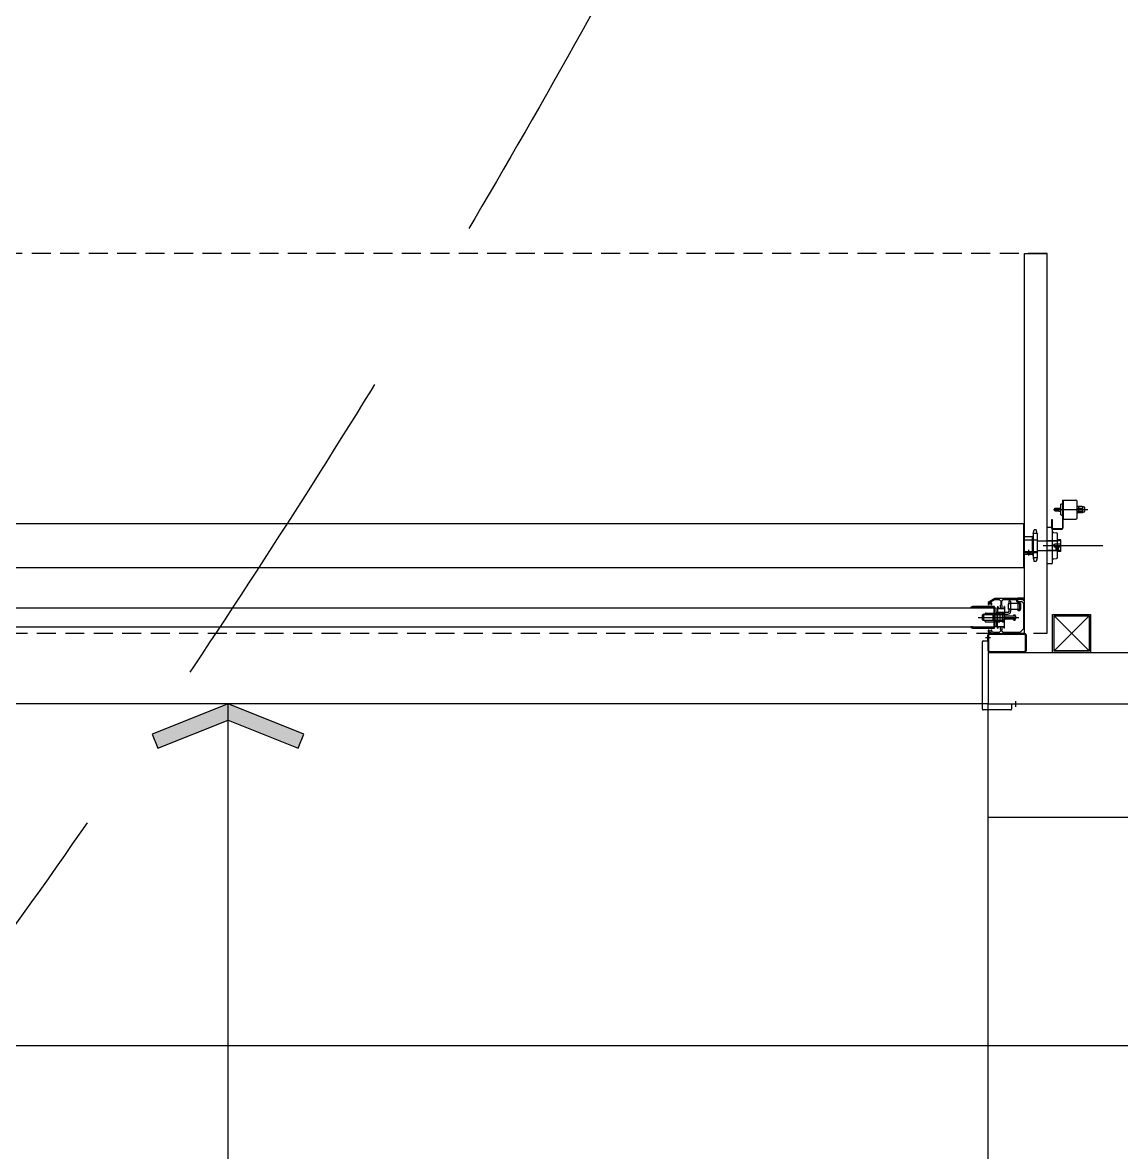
# Model space of a CAD drawing. Header units: millimetres. Extents: x 0 to 168200, y 0 to 118800.
# Drawn here: x 74357 to 77251, y 41283 to 44259 of the extents above; entities that cross this region are included whole.
import ezdxf

# ---------------------------------------------------------------- set-up
doc = ezdxf.new("R2010")
doc.units = ezdxf.units.MM
doc.header["$LTSCALE"] = 200
for name, pattern in [('CEN-GAUN', [32.2, 30, -1, 0.2, -1]), ('CENTER', [50.8, 31.75, -6.35, 6.35, -6.35]), ('DASHED2', [0.375, 0.25, -0.125]), ('HID', [2.3, 1.5, -0.8]), ('HIDDEN', [0.375, 0.25, -0.125])]:
    doc.linetypes.add(name, pattern=pattern)
doc.layers.add('BACK', color=8, linetype='Continuous')
doc.layers.add('CEN', color=1, linetype='CEN-GAUN')

# ---------------------------------------------------------------- blocks, each defined once
blk = doc.blocks.new('SQ-PIPE-100X100X4.5TP')
at = {"layer": 'BACK'}
for p, q in [((-96, 96), (-4, 4)), ((-4, 96), (-96, 4))]:
    blk.add_line(p, q, dxfattribs=at)
for points in [[(0, 100), (0, 0), (-100, 0), (-100, 100)], [(-4, 96), (-4, 4), (-96, 4), (-96, 96)]]:
    blk.add_lwpolyline(points, close=True, dxfattribs=at)
blk = doc.blocks.new('X-PIPE-1PL')
blk.add_blockref('SQ-PIPE-100X100X4.5TP', (35670, -43300))
blk = doc.blocks.new('디펜스도어')
at = {"layer": 'BACK', "linetype": 'DASHED2'}
for p, q in [((2750.8, 71.7, -41.7), (-1560.7, 71.7, -41.7)), ((2750.8, -928.3, -41.7), (2750.8, 71.7, -41.7)), ((-1560.7, -928.3, -41.7), (2750.8, -928.3, -41.7))]:
    blk.add_line(p, q, dxfattribs=at)
at = {"layer": 'BACK', "transparency": 33554687}
for p, q in [((2690.8, -928.3, -41.7), (2690.8, 71.7, -41.7)), ((2690.8, 71.7, -41.7), (2750.8, 71.7, -41.7)), ((2750.8, -928.3, -41.7), (2750.8, 71.7, -41.7)), ((2687.9, -640.5, -41.7), (-1497.8, -640.5, -41.7)), ((2687.9, -640.5, -41.7), (2687.9, -754.8, -41.7)), ((2750.8, -745.1, -41.7), (2750.8, -650.1, -41.7)), ((2761.8, -650.1, -41.7), (2750.8, -650.1, -41.7)), ((2764.8, -742.1, -41.7), (2764.8, -653.1, -41.7)), ((2764.8, -660, -41.7), (2764.8, -653.1, -41.7)), ((2690.9, -674.6, -41.7), (2688.9, -676.6, -41.7)), ((2688.9, -718.6, -41.7), (2688.9, -676.6, -41.7)), ((2710.9, -674.6, -41.7), (2690.9, -674.6, -41.7)), ((2690.9, -720.6, -41.7), (2690.9, -674.6, -41.7)), ((2710.9, -674.6, -41.7), (2713.9, -671.6, -41.7)), ((2710.9, -674.6, -41.7), (2710.9, -720.6, -41.7)), ((2713.9, -665.6, -41.7), (2715.9, -655.6, -41.7)), ((2713.9, -665.6, -41.7), (2713.9, -729.7, -41.7)), ((2723.9, -665.6, -41.7), (2713.9, -665.6, -41.7)), ((2722, -655.6, -41.7), (2715.9, -655.6, -41.7)), ((2723.9, -665.6, -41.7), (2722, -655.6, -41.7)), ((2723.9, -665.6, -41.7), (2722, -655.6, -41.7)), ((2723.9, -665.6, -41.7), (2723.9, -729.7, -41.7)), ((2767.4, -663, -41.7), (2775.2, -664.1, -41.7)), ((2777.8, -728.2, -41.7), (2777.8, -667.1, -41.7)), ((2786.5, -682.1, -41.7), (2777.8, -682.1, -41.7)), ((2786.5, -713.1, -41.7), (2786.5, -682.1, -41.7)), ((2723.9, -685.1, -41.7), (2777.8, -685.1, -41.7)), ((2723.9, -710.1, -41.7), (2777.8, -710.1, -41.7)), ((2777.4, -699.2, -41.7), (2777.4, -712.9, -41.7)), ((2786.5, -713.1, -41.7), (2777.8, -713.1, -41.7)), ((2786.9, -686.1, -41.7), (2785.9, -685.1, -41.7)), ((2785.9, -685.1, -41.7), (2785.9, -710.1, -41.7)), ((2786.9, -686.1, -41.7), (2785.9, -685.1, -41.7)), ((2785.9, -685.1, -41.7), (2785.9, -710.1, -41.7)), ((2785.9, -710.1, -41.7), (2786.9, -709.1, -41.7)), ((2785.9, -710.1, -41.7), (2786.9, -709.1, -41.7)), ((2786.9, -709.1, -41.7), (2786.9, -686.1, -41.7)), ((2786.9, -709.1, -41.7), (2786.9, -686.1, -41.7)), ((2690.9, -720.6, -41.7), (2688.9, -718.6, -41.7)), ((2710.9, -720.6, -41.7), (2690.9, -720.6, -41.7)), ((2710.9, -720.6, -41.7), (2713.9, -723.6, -41.7)), ((2723.9, -729.7, -41.7), (2713.9, -729.7, -41.7)), ((2713.9, -729.7, -41.7), (2715.9, -739.6, -41.7)), ((2722, -739.6, -41.7), (2715.9, -739.6, -41.7)), ((2723.9, -729.7, -41.7), (2722, -739.6, -41.7)), ((2723.9, -729.7, -41.7), (2722, -739.6, -41.7)), ((2767.4, -732.3, -41.7), (2775.2, -731.2, -41.7)), ((-1497.8, -754.8, -41.7), (2687.9, -754.8, -41.7)), ((2761.8, -745.1, -41.7), (2750.8, -745.1, -41.7)), ((2549.1, -860, 5), (2549.1, -861, 5)), ((2554, -857.9, 5), (2549.3, -859.8, 5)), ((2549.4, -861.3, 5), (2553.8, -861.3, 5)), ((2554.1, -861, 5), (2554.1, -859.8, 5)), ((2554.1, -859.8, 5), (2610.1, -859.8, 5)), ((2611.8, -857.8, 5), (2554.2, -857.8, 5)), ((2610.1, -859.8, 5), (2610.1, -881.1, 5)), ((2612.1, -886.5, 5), (2612.1, -858.1, 5)), ((2612.1, -861.6, 5), (2616.6, -861.6, 5)), ((2612.1, -911.6, 5), (2612.1, -861.6, 5)), ((2612.1, -861.6, 5), (2616.6, -861.6, 5)), ((2612.1, -911.6, 5), (2612.1, -861.6, 5)), ((2616.6, -911.6, 5), (2616.6, -861.6, 5)), ((2619.6, -857.8, 5), (2620.6, -857.8, 5)), ((2619.6, -857.8, 5), (2619.6, -879.1, 5)), ((2620.6, -857.8, 5), (2621.6, -859.8, 5)), ((2621.6, -859.8, 5), (2621.6, -862.8, 5)), ((2637.1, -857.8, 5), (2636.1, -859.8, 5)), ((2636.1, -859.8, 5), (2636.1, -862.8, 5)), ((2638.1, -857.8, 5), (2637.1, -857.8, 5)), ((2638.1, -857.8, 5), (2637.1, -857.8, 5)), ((2638.1, -857.8, 5), (2638.1, -879.1, 5)), ((2648.6, -850.6, 5), (2648.1, -851.1, 5)), ((2648.1, -851.1, 5), (2648.1, -864.1, 5)), ((2654.1, -850.6, 5), (2648.6, -850.6, 5)), ((2648.6, -864.6, 5), (2648.6, -850.6, 5)), ((2654.1, -843.6, 5), (2649.6, -843.6, 5)), ((2649.6, -843.6, 5), (2649.6, -850.6, 5)), ((2654.1, -843.6, 5), (2654.1, -870.6, 5)), ((2673.8, -849.6, 5), (2654.1, -849.6, 5)), ((2673.8, -865.6, 5), (2673.8, -849.6, 5)), ((2673.8, -850.1, 5), (2678.8, -850.1, 5)), ((2679.8, -849.1, -41.7), (2678.8, -849.1, -41.7)), ((2678.8, -849.1, -41.7), (2678.8, -851.1, -41.7)), ((2678.8, -869.3, 5), (2678.8, -850.1, 5)), ((2678.8, -851.1, -41.7), (2679.8, -851.1, -41.7)), ((2679.8, -851.1, -41.7), (2679.8, -849.1, -41.7)), ((2679.8, -850.1, 5), (2680.8, -850.1, 5)), ((2679.8, -865.1, 5), (2679.8, -850.1, 5)), ((2680.8, -865.1, 5), (2680.8, -850.1, 5)), ((2681.3, -850.6, 5), (2680.8, -850.1, 5)), ((2681.3, -864.6, 5), (2681.3, -850.6, 5)), ((2580.1, -880.1, 5), (2581.1, -879.1, 5)), ((2580.1, -893.1, 5), (2580.1, -880.1, 5)), ((2581.1, -879.1, 5), (2581.1, -894.1, 5)), ((2581.1, -879.1, 5), (2583.1, -879.1, 5)), ((2584.1, -878.1, -41.7), (2583.1, -878.1, -41.7)), ((2583.1, -878.1, -41.7), (2583.1, -880.1, -41.7)), ((2583.1, -894.1, 5), (2583.1, -879.1, 5)), ((2583.1, -880.1, -41.7), (2584.1, -880.1, -41.7)), ((2584.1, -880.1, -41.7), (2584.1, -878.1, -41.7)), ((2584.1, -879.1, 5), (2621.1, -879.1, 5)), ((2584.1, -894.1, 5), (2584.1, -879.1, 5)), ((2587.1, -879.1, 5), (2587.1, -876.1, 5)), ((2587.1, -879, 5), (2618.6, -879, 5)), ((2588.1, -875.1, 5), (2612.1, -875.1, 5)), ((2610.1, -881.1, 5), (2607.1, -881.1, 5)), ((2607.1, -881.1, 5), (2607.1, -892.1, 5)), ((2607.1, -892.1, 5), (2610.1, -892.1, 5)), ((2610.1, -892.1, 5), (2610.1, -913.3, 5)), ((2612.1, -876.1, 5), (2617.6, -876.1, 5)), ((2612.1, -886.6, 5), (2612.1, -886.5, 5)), ((2612.1, -915.3, 5), (2612.1, -886.6, 5)), ((2612.1, -886.6, 5), (2612.1, -886.6, 5)), ((2616.1, -879, 5), (2616.1, -879.1, 5)), ((2616.6, -873.1, 5), (2647.1, -873.1, 5)), ((2616.6, -877.6, 5), (2647.1, -877.6, 5)), ((2618.6, -879.1, 5), (2618.6, -877.1, 5)), ((2619.6, -874.6, 5), (2625.6, -874.6, 5)), ((2620.6, -878.1, -41.7), (2619.6, -878.1, -41.7)), ((2619.6, -878.1, -41.7), (2619.6, -880.1, -41.7)), ((2619.6, -880.1, -41.7), (2620.6, -880.1, -41.7)), ((2620.6, -874.6, 5), (2620.6, -879.1, 5)), ((2620.6, -880.1, -41.7), (2620.6, -878.1, -41.7)), ((2621.6, -862.8, 5), (2636.1, -862.8, 5)), ((2622.1, -879.1, 5), (2637.1, -879.1, 5)), ((2622.1, -879.1, 5), (2637.1, -879.1, 5)), ((2625.6, -877, 5), (2625.6, -874.6, 5)), ((2627.1, -877, 5), (2632.1, -877, 5)), ((2632.1, -877, 5), (2632.1, -874.6, 5)), ((2638.1, -874.6, 5), (2632.1, -874.6, 5)), ((2637.1, -874.6, 5), (2637.1, -879.1, 5)), ((2637.1, -880.1, -41.7), (2637.1, -878.1, -41.7)), ((2637.1, -878.1, -41.7), (2638.1, -878.1, -41.7)), ((2638.1, -880.1, -41.7), (2637.1, -880.1, -41.7)), ((2638.1, -878.1, -41.7), (2638.1, -880.1, -41.7)), ((2638.1, -879.1, 5), (2638.6, -879.1, 5)), ((2639.1, -893.6, 5), (2639.1, -879.6, 5)), ((2639.6, -882.6, 5), (2667.1, -882.6, 5)), ((2639.6, -890.6, 5), (2667.1, -890.6, 5)), ((2648.6, -864.6, 5), (2648.1, -864.1, 5)), ((2654.1, -864.6, 5), (2648.6, -864.6, 5)), ((2649.6, -864.6, 5), (2649.6, -870.6, 5)), ((2673.8, -865.6, 5), (2654.1, -865.6, 5)), ((2663.1, -879.6, 5), (2666.1, -879.6, 5)), ((2663.1, -882.6, 5), (2663.1, -879.6, 5)), ((2663.1, -893.6, 5), (2663.1, -890.6, 5)), ((2666.1, -882.6, 5), (2666.1, -879.6, 5)), ((2666.1, -893.6, 5), (2666.1, -890.6, 5)), ((2668.1, -889.6, 5), (2668.1, -883.6, 5)), ((2673.8, -865.1, 5), (2678.8, -865.1, 5)), ((2678.8, -864.1, -41.7), (2679.8, -864.1, -41.7)), ((2678.8, -866.1, -41.7), (2678.8, -864.1, -41.7)), ((2679.8, -866.1, -41.7), (2678.8, -866.1, -41.7)), ((2679.8, -864.1, -41.7), (2679.8, -866.1, -41.7)), ((2679.8, -865.1, 5), (2680.8, -865.1, 5)), ((2680.8, -865.1, 5), (2681.3, -864.6, 5)), ((2549.1, -912.1, 5), (2549.1, -913.1, 5)), ((2549.3, -913.4, 5), (2554, -915.3, 5)), ((2553.8, -911.8, 5), (2549.4, -911.8, 5)), ((2554.1, -913.3, 5), (2554.1, -912.1, 5)), ((2610.1, -913.3, 5), (2554.1, -913.3, 5)), ((2554.2, -915.3, 5), (2611.8, -915.3, 5)), ((2581.1, -894.1, 5), (2580.1, -893.1, 5)), ((2581.1, -894.1, 5), (2583.1, -894.1, 5)), ((2583.1, -893.1, -41.7), (2584.1, -893.1, -41.7)), ((2583.1, -895.1, -41.7), (2583.1, -893.1, -41.7)), ((2584.1, -895.1, -41.7), (2583.1, -895.1, -41.7)), ((2584.1, -893.1, -41.7), (2584.1, -895.1, -41.7)), ((2584.1, -894.1, 5), (2621.1, -894.1, 5)), ((2587.1, -897.1, 5), (2587.1, -894.1, 5)), ((2587.1, -894.2, 5), (2618.6, -894.2, 5)), ((2588.1, -898.1, 5), (2612.1, -898.1, 5)), ((2612.1, -897.1, 5), (2617.6, -897.1, 5)), ((2616.6, -911.6, 5), (2612.1, -911.6, 5)), ((2616.6, -911.6, 5), (2612.1, -911.6, 5)), ((2616.1, -894.1, 5), (2616.1, -894.2, 5)), ((2618.6, -896.1, 5), (2618.6, -894.1, 5)), ((2619.6, -893.1, -41.7), (2620.6, -893.1, -41.7)), ((2619.6, -895.1, -41.7), (2619.6, -893.1, -41.7)), ((2619.6, -915.3, 5), (2619.6, -894.1, 5)), ((2620.6, -895.1, -41.7), (2619.6, -895.1, -41.7)), ((2619.6, -898.6, 5), (2625.6, -898.6, 5)), ((2619.6, -915.3, 5), (2620.6, -915.3, 5)), ((2619.6, -915.3, -5), (2620.6, -915.3, -5)), ((2620.6, -893.1, -41.7), (2620.6, -895.1, -41.7)), ((2620.6, -898.6, 5), (2620.6, -894.1, 5)), ((2620.6, -915.3, 5), (2621.6, -913.3, 5)), ((2621.6, -910.3, 5), (2636.1, -910.3, 5)), ((2621.6, -913.3, 5), (2621.6, -910.3, 5)), ((2622.1, -894.1, 5), (2637.1, -894.1, 5)), ((2625.6, -896.2, 5), (2625.6, -898.6, 5)), ((2627.1, -896.2, 5), (2632.1, -896.2, 5)), ((2632.1, -896.2, 5), (2632.1, -898.6, 5)), ((2638.1, -898.6, 5), (2632.1, -898.6, 5)), ((2636.1, -913.3, 5), (2636.1, -910.3, 5)), ((2637.1, -915.3, 5), (2636.1, -913.3, 5)), ((2638.1, -893.1, -41.7), (2637.1, -893.1, -41.7)), ((2637.1, -893.1, -41.7), (2637.1, -895.1, -41.7)), ((2637.1, -898.6, 5), (2637.1, -894.1, 5)), ((2637.1, -895.1, -41.7), (2638.1, -895.1, -41.7)), ((2638.1, -915.3, 5), (2637.1, -915.3, 5)), ((2638.1, -915.3, 5), (2637.1, -915.3, 5)), ((2638.1, -895.1, -41.7), (2638.1, -893.1, -41.7)), ((2638.1, -915.3, 5), (2638.1, -894.1, 5)), ((2638.1, -894.1, 5), (2638.6, -894.1, 5)), ((2663.1, -893.6, 5), (2666.1, -893.6, 5)), ((2579.8, -1128.4, -41.7), (2579.8, -950.7, -41.7)), ((2581.8, -948.7, -41.7), (2592, -948.7, -41.7)), ((2587.7, -939.4, -41.7), (2601.4, -939.4, -41.7)), ((2594, -946.7, -41.7), (2594, -932.1, -41.7)), ((2595, -974.8, -41.7), (2595, -932.8, -41.7)), ((2597, -974.8, -41.7), (2597, -932.8, -41.7)), ((2599, -928.8, -41.7), (2691, -928.8, -41.7)), ((2599, -930.8, -41.7), (2691, -930.8, -41.7)), ((2693, -932.8, -41.7), (2693, -974.8, -41.7)), ((2695, -932.8, -41.7), (2695, -974.8, -41.7)), ((2691, -976.8, -41.7), (2599, -976.8, -41.7)), ((2691, -978.8, -41.7), (2599, -978.8, -41.7)), ((2654.4, -1130.4, -41.7), (2581.8, -1130.4, -41.7)), ((2656.4, -1116.9, -41.7), (2656.4, -1128.4, -41.7)), ((2677.5, -1114.9, -41.7), (2658.4, -1114.9, -41.7)), ((2668, -1122.4, -41.7), (2668, -1107.1, -41.7))]:
    blk.add_line(p, q, dxfattribs=at)
at = {"layer": 'BACK'}
for p, q in [((2786.9, -588.6, -41.7), (2787.9, -587.6, -41.7)), ((2786.9, -616.6, -41.7), (2786.9, -588.6, -41.7)), ((2787.9, -587.6, -41.7), (2791.9, -587.6, -41.7)), ((2790.7, -577.6, -41.7), (2790.7, -651.2, -41.7)), ((2790.7, -577.6, -41.7), (2791.9, -577.6, -41.7)), ((2791.9, -577.6, -41.7), (2826.4, -577.6, -41.7)), ((2791.9, -627.6, -41.7), (2791.9, -577.6, -41.7)), ((2791.9, -577.6, -41.7), (2791.9, -651.6, -41.7)), ((2793.9, -627.6, -41.7), (2793.9, -577.6, -41.7)), ((2829.4, -624.6, -41.7), (2829.4, -580.6, -41.7)), ((2843, -594.5, -41.7), (2829.4, -594.5, -41.7)), ((2834.4, -610.8, -41.7), (2834.4, -594.5, -41.7)), ((2771.1, -599.1, -41.7), (2771.6, -598.6, -41.7)), ((2771.1, -605.6, -41.7), (2771.1, -599.1, -41.7)), ((2771.1, -605.6, -41.7), (2780.9, -605.6, -41.7)), ((2771.6, -598.6, -41.7), (2786.9, -598.6, -41.7)), ((2771.6, -598.6, -41.7), (2771.6, -605.6, -41.7)), ((2780.9, -606.6, -41.7), (2780.9, -605.6, -41.7)), ((2780.9, -606.6, -41.7), (2786.9, -606.6, -41.7)), ((2787.9, -617.6, -41.7), (2786.9, -616.6, -41.7)), ((2787.9, -617.6, -41.7), (2791.9, -617.6, -41.7)), ((2829.4, -598.5, -41.7), (2843, -598.5, -41.7)), ((2829.4, -606.8, -41.7), (2843, -606.8, -41.7)), ((2843, -610.8, -41.7), (2829.4, -610.8, -41.7)), ((2846.4, -595.5, -41.7), (2844.1, -595.5, -41.7)), ((2846.4, -609.6, -41.7), (2844.2, -609.6, -41.7)), ((2844.4, -608.8, -41.7), (2844.4, -596.5, -41.7)), ((2849.4, -606.6, -41.7), (2849.4, -598.5, -41.7)), ((2761.9, -629.1, -41.7), (2763.5, -629.1, -41.7)), ((2761.9, -629.1, -41.7), (2761.9, -651.6, -41.7)), ((2763.5, -629.1, -41.7), (2763.5, -651.2, -41.7)), ((2764.1, -653.8, -41.7), (2789.7, -653.8, -41.7)), ((2764.5, -652.2, -41.7), (2789.7, -652.2, -41.7)), ((2764.5, -652.2, -41.7), (2764.5, -653.8, -41.7)), ((2791.9, -627.6, -41.7), (2826.4, -627.6, -41.7)), ((2673.8, -869.3, 5), (2673.8, -845.9, 5)), ((2673.8, -845.9, 5), (2673.8, -846.5, 5)), ((2673.8, -849.2, 5), (2673.8, -849.8, 5)), ((2675.6, -846.7, 5), (2674, -846.7, 5)), ((2675.6, -849, 5), (2674, -849, 5)), ((2678.5, -845.6, 5), (2674.1, -845.6, 5)), ((2674.1, -850.1, 5), (2678.5, -850.1, 5)), ((2678.6, -846.7, 5), (2677, -846.7, 5)), ((2678.6, -849, 5), (2677, -849, 5)), ((2678.8, -845.9, 5), (2678.8, -869.3, 5)), ((2678.8, -846.5, 5), (2678.8, -845.9, 5)), ((2678.8, -849.8, 5), (2678.8, -849.2, 5)), ((2620.6, -898.3, 5), (2620.6, -874.9, 5)), ((2620.6, -874.9, 5), (2620.6, -875.5, 5)), ((2620.6, -878.2, 5), (2620.6, -878.8, 5)), ((2622.4, -875.7, 5), (2620.8, -875.7, 5)), ((2622.4, -878, 5), (2620.8, -878, 5)), ((2625.3, -874.6, 5), (2620.9, -874.6, 5)), ((2620.9, -879.1, 5), (2625.3, -879.1, 5)), ((2625.4, -875.7, 5), (2623.8, -875.7, 5)), ((2625.4, -878, 5), (2623.8, -878, 5)), ((2625.6, -874.9, 5), (2625.6, -898.3, 5)), ((2625.6, -875.5, 5), (2625.6, -874.9, 5)), ((2625.6, -878.8, 5), (2625.6, -878.2, 5)), ((2632.1, -874.9, 5), (2632.1, -898.3, 5)), ((2632.1, -875.5, 5), (2632.1, -874.9, 5)), ((2632.1, -878.8, 5), (2632.1, -878.2, 5)), ((2632.3, -875.7, 5), (2633.9, -875.7, 5)), ((2632.3, -878, 5), (2633.9, -878, 5)), ((2632.4, -874.6, 5), (2636.8, -874.6, 5)), ((2636.8, -879.1, 5), (2632.4, -879.1, 5)), ((2635.3, -875.7, 5), (2636.9, -875.7, 5)), ((2635.3, -878, 5), (2636.9, -878, 5)), ((2637.1, -898.3, 5), (2637.1, -874.9, 5)), ((2637.1, -874.9, 5), (2637.1, -875.5, 5)), ((2637.1, -878.2, 5), (2637.1, -878.8, 5)), ((2673.8, -866, 5), (2673.8, -865.4, 5)), ((2673.8, -869.3, 5), (2673.8, -868.7, 5)), ((2675.6, -866.2, 5), (2674, -866.2, 5)), ((2675.6, -868.5, 5), (2674, -868.5, 5)), ((2674.1, -865.1, 5), (2678.5, -865.1, 5)), ((2678.5, -869.6, 5), (2674.1, -869.6, 5)), ((2678.6, -866.2, 5), (2677, -866.2, 5)), ((2678.6, -868.5, 5), (2677, -868.5, 5)), ((2678.8, -865.4, 5), (2678.8, -866, 5)), ((2678.8, -868.7, 5), (2678.8, -869.3, 5)), ((2620.6, -895, 5), (2620.6, -894.4, 5)), ((2620.6, -898.3, 5), (2620.6, -897.7, 5)), ((2622.4, -895.2, 5), (2620.8, -895.2, 5)), ((2622.4, -897.5, 5), (2620.8, -897.5, 5)), ((2620.9, -894.1, 5), (2625.3, -894.1, 5)), ((2625.3, -898.6, 5), (2620.9, -898.6, 5)), ((2625.4, -895.2, 5), (2623.8, -895.2, 5)), ((2625.4, -897.5, 5), (2623.8, -897.5, 5)), ((2625.6, -894.4, 5), (2625.6, -895, 5)), ((2625.6, -897.7, 5), (2625.6, -898.3, 5)), ((2632.1, -894.4, 5), (2632.1, -895, 5)), ((2632.1, -897.7, 5), (2632.1, -898.3, 5)), ((2632.3, -895.2, 5), (2633.9, -895.2, 5)), ((2632.3, -897.5, 5), (2633.9, -897.5, 5)), ((2636.8, -894.1, 5), (2632.4, -894.1, 5)), ((2632.4, -898.6, 5), (2636.8, -898.6, 5)), ((2635.3, -895.2, 5), (2636.9, -895.2, 5)), ((2635.3, -897.5, 5), (2636.9, -897.5, 5)), ((2637.1, -895, 5), (2637.1, -894.4, 5)), ((2637.1, -898.3, 5), (2637.1, -897.7, 5))]:
    blk.add_line(p, q, dxfattribs=at)
at = {"layer": 'BACK', "linetype": 'CENTER'}
blk.add_line((2767.6, -602.6, -41.7), (2857.9, -602.6, -41.7), dxfattribs=at)
at = {"layer": 'BACK', "linetype": 'HIDDEN', "transparency": 33554687}
for p, q in [((2688.9, -682.6, -41.7), (2723.9, -682.6, -41.7)), ((2688.9, -712.7, -41.7), (2723.9, -712.7, -41.7)), ((2786.5, -685.1, -41.7), (2750.8, -685.1, -41.7)), ((2786.5, -710.1, -41.7), (2750.8, -710.1, -41.7)), ((2766.9, -697.6, -41.7), (2769.5, -693.6, -41.7)), ((2766.9, -697.6, -41.7), (2769.5, -701.6, -41.7)), ((2786.9, -693.6, -41.7), (2769.5, -693.6, -41.7)), ((2769.5, -693.6, -41.7), (2769.5, -701.6, -41.7)), ((2786.9, -701.6, -41.7), (2769.5, -701.6, -41.7)), ((2774.4, -710.1, -41.7), (2774.4, -701.6, -41.7)), ((2780.4, -710.1, -41.7), (2780.4, -701.6, -41.7)), ((2688.9, -715.7, -41.7), (2723.9, -715.7, -41.7)), ((2698.5, -720.6, -41.7), (2698.5, -715.7, -41.7)), ((2699.2, -720.6, -41.7), (2699.2, -715.7, -41.7)), ((2705.8, -720.6, -41.7), (2705.8, -715.7, -41.7)), ((2706.5, -720.6, -41.7), (2706.5, -715.7, -41.7))]:
    blk.add_line(p, q, dxfattribs=at)
at = {"layer": 'BACK', "linetype": 'CENTER', "transparency": 33554687}
for p, q in [((2702.5, -723.6, -41.7), (2702.5, -708.9, -41.7)), ((2568.9, -886.6, 5), (2675.7, -886.6, 5))]:
    blk.add_line(p, q, dxfattribs=at)
at = {"layer": 'BACK', "linetype": 'CENTER', "ltscale": 0.5, "transparency": 33554687}
blk.add_line((2739.8, -697.6, -41.7), (2897.3, -697.6, -41.7), dxfattribs=at)
at = {"layer": 'BACK', "ltscale": 2, "transparency": 33554687}
for p, q in [((-1420, -861.4, -5), (2610.1, -861.4, 5)), ((-1420, -911.8, 9.6), (2610.1, -911.8, 5))]:
    blk.add_line(p, q, dxfattribs=at)
at = {"layer": 'BACK', "linetype": 'Continuous', "transparency": 33554687}
for p, q in [((2595, -848, -41.7), (2595, -852.3, -41.7)), ((2613, -836.7, -41.7), (2595.3, -847.6, -41.7)), ((2595.5, -852.8, -41.7), (2597.5, -852.8, -41.7)), ((2596.2, -851.5, -41.7), (2596.2, -850.3, -41.7)), ((2596.4, -850.1, -41.7), (2603.1, -850.1, -41.7)), ((2597.5, -851.7, -41.7), (2596.4, -851.7, -41.7)), ((2597.7, -852.6, -41.7), (2597.7, -851.9, -41.7)), ((2598.8, -847.7, -41.7), (2611.9, -839.7, -41.7)), ((2604, -848.6, -41.7), (2599.1, -848.6, -41.7)), ((2601.8, -851.9, -41.7), (2601.8, -852.6, -41.7)), ((2603.1, -851.7, -41.7), (2602, -851.7, -41.7)), ((2602, -852.8, -41.7), (2604, -852.8, -41.7)), ((2603.3, -850.3, -41.7), (2603.3, -851.5, -41.7)), ((2604.5, -852.3, -41.7), (2604.5, -849.1, -41.7)), ((2612.2, -839.6, -41.7), (2624.1, -839.6, -41.7)), ((2626.3, -836.6, -41.7), (2613.2, -836.6, -41.7)), ((2624.1, -839.6, -41.7), (2628.1, -843.6, -41.7)), ((2627, -837.1, -41.7), (2626.3, -836.6, -41.7)), ((2655.5, -837.1, -41.7), (2627, -837.1, -41.7)), ((2628.1, -853.8, -41.7), (2627.1, -854.8, -41.7)), ((2627.1, -854.8, -41.7), (2627.1, -860.8, -41.7)), ((2628.1, -843.6, -41.7), (2628.1, -853.8, -41.7)), ((2628.1, -861.8, -41.7), (2631.1, -861.8, -41.7)), ((2631.1, -843.6, -41.7), (2635.1, -839.6, -41.7)), ((2631.1, -853.8, -41.7), (2631.1, -843.6, -41.7)), ((2632.1, -854.8, -41.7), (2631.1, -853.8, -41.7)), ((2632.1, -860.8, -41.7), (2632.1, -854.8, -41.7)), ((2635.1, -839.6, -41.7), (2670.1, -839.6, -41.7)), ((2656.3, -836.6, -41.7), (2655.5, -837.1, -41.7)), ((2671, -836.6, -41.7), (2656.3, -836.6, -41.7)), ((2670.1, -839.6, -41.7), (2670.1, -842.1, -41.7)), ((2670.1, -842.1, -41.7), (2673.1, -842.1, -41.7)), ((2673.3, -842.1, -41.7), (2670.1, -842.1, -41.7)), ((2670.1, -842.1, -41.7), (2670.1, -844.3, -41.7)), ((2670.4, -844.6, -41.7), (2683.2, -844.6, -41.7)), ((2673.1, -835.6, -41.7), (2671.2, -836.5, -41.7)), ((2680.8, -835.6, -41.7), (2673.1, -835.6, -41.7)), ((2673.1, -842.1, -41.7), (2673.1, -838.6, -41.7)), ((2673.1, -838.6, -41.7), (2687, -838.6, -41.7)), ((2680.8, -839.1, -41.7), (2673.3, -839.1, -41.7)), ((2673.3, -839.1, -41.7), (2673.3, -842.1, -41.7)), ((2681, -835.8, -41.7), (2680.8, -835.6, -41.7)), ((2681, -839.3, -41.7), (2680.8, -839.1, -41.7)), ((2681.2, -835.6, -41.7), (2681, -835.8, -41.7)), ((2681.2, -839.1, -41.7), (2681, -839.3, -41.7)), ((2690.3, -835.6, -41.7), (2681.2, -835.6, -41.7)), ((2686.8, -839.1, -41.7), (2681.2, -839.1, -41.7)), ((2683.4, -844.7, -41.7), (2688.2, -849.5, -41.7)), ((2687.1, -840.8, -41.7), (2687.1, -839.4, -41.7)), ((2687.3, -838.9, -41.7), (2687.3, -840.8, -41.7)), ((2690.3, -841.1, -41.7), (2687.4, -841.1, -41.7)), ((2687.6, -841.1, -41.7), (2690.5, -841.1, -41.7)), ((2688.3, -849.7, -41.7), (2688.3, -916.2, -41.7)), ((2690.6, -860.9, -41.7), (2690.8, -860.7, -41.7)), ((2690.8, -861.1, -41.7), (2690.6, -860.9, -41.7)), ((2690.8, -840.8, -41.7), (2690.8, -836.1, -41.7)), ((2690.8, -860.7, -41.7), (2690.8, -841.6, -41.7)), ((2690.8, -905.7, -41.7), (2690.8, -861.1, -41.7)), ((2595, -920.8, -41.7), (2595, -924.1, -41.7)), ((2597.5, -920.3, -41.7), (2595.5, -920.3, -41.7)), ((2596.2, -922.8, -41.7), (2596.2, -921.7, -41.7)), ((2596.4, -921.5, -41.7), (2597.5, -921.5, -41.7)), ((2597.7, -921.3, -41.7), (2597.7, -920.5, -41.7)), ((2601.8, -920.5, -41.7), (2601.8, -921.3, -41.7)), ((2604, -920.3, -41.7), (2602, -920.3, -41.7)), ((2602, -921.5, -41.7), (2603.1, -921.5, -41.7)), ((2603.3, -921.7, -41.7), (2603.3, -922.8, -41.7)), ((2604.5, -924.1, -41.7), (2604.5, -920.8, -41.7)), ((2627.1, -912.3, -41.7), (2627.1, -918.3, -41.7)), ((2627.1, -918.3, -41.7), (2628.1, -919.3, -41.7)), ((2631.1, -911.3, -41.7), (2628.1, -911.3, -41.7)), ((2628.1, -919.3, -41.7), (2628.1, -922.3, -41.7)), ((2631.1, -919.3, -41.7), (2632.1, -918.3, -41.7)), ((2631.1, -922.3, -41.7), (2631.1, -919.3, -41.7)), ((2632.1, -918.3, -41.7), (2632.1, -912.3, -41.7)), ((2688.2, -916.4, -41.7), (2678.4, -926.2, -41.7)), ((2690.6, -905.9, -41.7), (2690.8, -905.7, -41.7)), ((2690.8, -906.1, -41.7), (2690.6, -905.9, -41.7)), ((2690.8, -928.3, -41.7), (2690.8, -906.1, -41.7)), ((2595.4, -924.6, -41.7), (2612.3, -928.8, -41.7)), ((2603.1, -923, -41.7), (2596.4, -923, -41.7)), ((2612.6, -926.3, -41.7), (2604.7, -924.4, -41.7)), ((2612.3, -928.8, -41.7), (2690.3, -928.8, -41.7)), ((2624.1, -926.3, -41.7), (2612.6, -926.3, -41.7)), ((2628.1, -922.3, -41.7), (2624.1, -926.3, -41.7)), ((2635.1, -926.3, -41.7), (2631.1, -922.3, -41.7)), ((2678.2, -926.3, -41.7), (2635.1, -926.3, -41.7))]:
    blk.add_line(p, q, dxfattribs=at)
at = {"layer": 'BACK'}
for centre in [(2676.3, -847.8, 5), (2623.1, -876.8, 5), (2634.6, -876.8, 5), (2676.3, -867.3, 5), (2623.1, -896.3, 5), (2634.6, -896.3, 5)]:
    blk.add_circle(centre, 1.37, dxfattribs=at)
for centre, radius, start, end in [((2826.4, -580.6, -41.7), 3, 0, 90), ((2842.2, -596.5, -41.7), 2.15, 291.4856, 68.5144), ((2826.4, -624.6, -41.7), 3, 270, 0), ((2837.5, -602.6, -41.7), 6.86, 323.2333, 36.7667), ((2842.2, -608.8, -41.7), 2.15, 291.4856, 68.5144), ((2846.4, -598.5, -41.7), 3, 0, 90), ((2846.4, -606.6, -41.7), 3, 270, 0), ((2764.1, -651.6, -41.7), 2.2, 180, 270), ((2764.5, -651.2, -41.7), 1, 180, 270), ((2789.7, -651.2, -41.7), 1, 270, 0), ((2789.7, -651.6, -41.7), 2.2, 270, 0), ((2674.1, -845.9, 5), 0.3, 90, 180), ((2674, -846.5, 5), 0.2, 180, 270), ((2674, -849.2, 5), 0.2, 90, 180), ((2674.1, -849.8, 5), 0.3, 180, 270), ((2678.5, -845.9, 5), 0.3, 0, 90), ((2678.5, -849.8, 5), 0.3, 270, 0), ((2678.6, -846.5, 5), 0.2, 270, 0), ((2678.6, -849.2, 5), 0.2, 0, 90), ((2620.9, -874.9, 5), 0.3, 90, 180), ((2620.8, -875.5, 5), 0.2, 180, 270), ((2620.8, -878.2, 5), 0.2, 90, 180), ((2620.9, -878.8, 5), 0.3, 180, 270), ((2625.3, -874.9, 5), 0.3, 0, 90), ((2625.3, -878.8, 5), 0.3, 270, 0), ((2625.4, -875.5, 5), 0.2, 270, 0), ((2625.4, -878.2, 5), 0.2, 0, 90), ((2632.4, -874.9, 5), 0.3, 90, 180), ((2632.3, -875.5, 5), 0.2, 180, 270), ((2632.3, -878.2, 5), 0.2, 90, 180), ((2632.4, -878.8, 5), 0.3, 180, 270), ((2636.8, -874.9, 5), 0.3, 0, 90), ((2636.8, -878.8, 5), 0.3, 270, 0), ((2636.9, -875.5, 5), 0.2, 270, 0), ((2636.9, -878.2, 5), 0.2, 0, 90), ((2674.1, -865.4, 5), 0.3, 90, 180), ((2674, -866, 5), 0.2, 180, 270), ((2674, -868.7, 5), 0.2, 90, 180), ((2674.1, -869.3, 5), 0.3, 180, 270), ((2678.5, -865.4, 5), 0.3, 0, 90), ((2678.5, -869.3, 5), 0.3, 270, 0), ((2678.6, -866, 5), 0.2, 270, 0), ((2678.6, -868.7, 5), 0.2, 0, 90), ((2620.9, -894.4, 5), 0.3, 90, 180), ((2620.8, -895, 5), 0.2, 180, 270), ((2620.8, -897.7, 5), 0.2, 90, 180), ((2620.9, -898.3, 5), 0.3, 180, 270), ((2625.3, -894.4, 5), 0.3, 0, 90), ((2625.3, -898.3, 5), 0.3, 270, 0), ((2625.4, -895, 5), 0.2, 270, 0), ((2625.4, -897.7, 5), 0.2, 0, 90), ((2632.4, -894.4, 5), 0.3, 90, 180), ((2632.3, -895, 5), 0.2, 180, 270), ((2632.3, -897.7, 5), 0.2, 90, 180), ((2632.4, -898.3, 5), 0.3, 180, 270), ((2636.8, -894.4, 5), 0.3, 0, 90), ((2636.8, -898.3, 5), 0.3, 270, 0), ((2636.9, -895, 5), 0.2, 270, 0), ((2636.9, -897.7, 5), 0.2, 0, 90)]:
    blk.add_arc(centre, radius, start, end, dxfattribs=at)
at = {"layer": 'BACK', "transparency": 33554687}
for centre, radius, start, end in [((2761.8, -653.1, -41.7), 3, 0, 90), ((2767.8, -660, -41.7), 3, 180, 261.8595), ((2774.8, -667.1, -41.7), 3, 0, 81.8595), ((2761.8, -742.1, -41.7), 3, 270, 0), ((2767.8, -735.2, -41.7), 3, 98.1405, 180), ((2774.8, -728.2, -41.7), 3, 278.1405, 0), ((2549.4, -860, 5), 0.3, 111.8014, 180), ((2549.4, -861, 5), 0.3, 180, 270), ((2553.8, -861, 5), 0.3, 270, 0), ((2554.2, -858.1, 5), 0.3, 90, 111.8014), ((2611.8, -858.1, 5), 0.3, 360, 90), ((2588.1, -876.1, 5), 1, 90, 180), ((2617.6, -877.1, 5), 1, 0, 90), ((2638.6, -879.6, 5), 0.5, 0, 90), ((2639.6, -882.1, 5), 0.5, 180, 270), ((2639.6, -891.1, 5), 0.5, 90, 180), ((2647.1, -870.6, 5), 7, 270, 0), ((2647.1, -870.6, 5), 2.5, 270, 0), ((2667.1, -883.6, 5), 1, 0, 90), ((2667.1, -889.6, 5), 1, 270, 0), ((2549.4, -912.1, 5), 0.3, 90, 180), ((2549.4, -913.1, 5), 0.3, 180, 248.1986), ((2553.8, -912.1, 5), 0.3, 360, 90), ((2554.2, -915, 5), 0.3, 248.1986, 270), ((2588.1, -897.1, 5), 1, 180, 270), ((2611.8, -915, 5), 0.3, 270, 0), ((2617.6, -896.1, 5), 1, 270, 0), ((2638.6, -893.6, 5), 0.5, 270, 0), ((2581.8, -950.7, -41.7), 2, 90, 180), ((2592, -946.7, -41.7), 2, 270, 0), ((2599, -932.8, -41.7), 4, 90, 180), ((2599, -932.8, -41.7), 2, 90, 180), ((2691, -932.8, -41.7), 4, 0, 90), ((2691, -932.8, -41.7), 2, 0, 90), ((2599, -974.8, -41.7), 4, 180, 270), ((2599, -974.8, -41.7), 2, 180, 270), ((2691, -974.8, -41.7), 2, 270, 0), ((2691, -974.8, -41.7), 4, 270, 0), ((2581.8, -1128.4, -41.7), 2, 180, 270), ((2654.4, -1128.4, -41.7), 2, 270, 0), ((2658.4, -1116.9, -41.7), 2, 90, 180)]:
    blk.add_arc(centre, radius, start, end, dxfattribs=at)
at = {"layer": 'BACK', "linetype": 'Continuous', "transparency": 33554687}
for centre, radius, start, end in [((2595.5, -848, -41.7), 0.5, 121.6352, 180), ((2595.5, -852.3, -41.7), 0.5, 180, 270), ((2596.4, -850.3, -41.7), 0.2, 90, 180), ((2596.4, -851.5, -41.7), 0.2, 179.75, 270), ((2597.5, -851.9, -41.7), 0.2, 360, 90), ((2597.5, -852.6, -41.7), 0.2, 270, 0), ((2599.1, -848.1, -41.7), 0.5, 121.6352, 270), ((2602, -851.9, -41.7), 0.2, 90, 180), ((2602, -852.6, -41.7), 0.2, 180, 270), ((2603.1, -850.3, -41.7), 0.2, 0.25, 90), ((2603.1, -851.5, -41.7), 0.2, 270, 0.25), ((2604, -849.1, -41.7), 0.5, 360, 90), ((2604, -852.3, -41.7), 0.5, 270, 360), ((2612.2, -840.1, -41.7), 0.5, 90, 121.6352), ((2613.2, -837.1, -41.7), 0.5, 90, 121.6352), ((2628.1, -860.8, -41.7), 1, 180, 270), ((2631.1, -860.8, -41.7), 1, 270, 0), ((2670.4, -844.3, -41.7), 0.3, 180, 270), ((2671, -836.1, -41.7), 0.5, 270, 296.5651), ((2683.2, -844.9, -41.7), 0.3, 45, 90), ((2686.8, -839.4, -41.7), 0.3, 360, 90), ((2687, -838.9, -41.7), 0.3, 0, 90), ((2687.4, -840.8, -41.7), 0.3, 180, 270), ((2687.6, -840.8, -41.7), 0.3, 180, 270), ((2688, -849.7, -41.7), 0.3, 0, 45), ((2690.3, -836.1, -41.7), 0.5, 360, 90), ((2690.3, -841.6, -41.7), 0.5, 360, 90), ((2690.5, -840.8, -41.7), 0.3, 270, 360), ((2595.5, -920.8, -41.7), 0.5, 90, 180), ((2596.4, -921.7, -41.7), 0.2, 90, 180.25), ((2597.5, -920.5, -41.7), 0.2, 360, 90), ((2597.5, -921.3, -41.7), 0.2, 270, 0), ((2602, -920.5, -41.7), 0.2, 90, 180), ((2602, -921.3, -41.7), 0.2, 180, 270), ((2603.1, -921.7, -41.7), 0.2, 360, 90), ((2604, -920.8, -41.7), 0.5, 0, 90), ((2628.1, -912.3, -41.7), 1, 90, 180), ((2631.1, -912.3, -41.7), 1, 0, 90), ((2688, -916.2, -41.7), 0.3, 315, 360), ((2595.5, -924.1, -41.7), 0.5, 180, 255.9638), ((2596.4, -922.8, -41.7), 0.2, 180, 270), ((2603.1, -922.8, -41.7), 0.2, 270, 0), ((2604.8, -924.1, -41.7), 0.3, 180, 255.9638), ((2678.2, -926, -41.7), 0.3, 270, 315), ((2690.3, -928.3, -41.7), 0.5, 270, 0)]:
    blk.add_arc(centre, radius, start, end, dxfattribs=at)

msp = doc.modelspace()

# ---------------------------------------------------------------- linework, layer by layer
at = {"layer": 'BACK'}
for p, q in [((76900, 42600), (77500, 42600)), ((74900, 38731.7), (74897.9, 42465)), ((76900, 42465), (87000, 42465))]:
    msp.add_line(p, q, dxfattribs=at)
msp.add_lwpolyline([(76900, 42600), (76900, 42465)], dxfattribs=at)
at = {"layer": 'BACK', "ltscale": 2}
msp.add_lwpolyline([(72400, 42465), (72400, 41565), (77400, 41565), (77400, 42465)], dxfattribs=at)
at = {"layer": 'BACK'}
for points in [[(72900, 38765), (76900, 38765), (76900, 42465), (72900, 42465)], [(74697.9, 42385), (74712.8, 42347.9), (74897.9, 42421.9), (75083, 42347.9), (75097.9, 42385), (74897.9, 42465)], [(76900, 42465), (113035, 42465), (113035, 42165), (76900, 42165)]]:
    msp.add_lwpolyline(points, close=True, dxfattribs=at)
for points in [[(74897.9, 42465), (74897.9, 42421.9), (74697.9, 42385), (74712.8, 42347.9)], [(75097.9, 42385), (75083, 42347.9), (74897.9, 42465), (74897.9, 42421.9)]]:
    msp.add_solid(points, dxfattribs=at)
at = {"layer": 'CEN', "linetype": 'HID', "ltscale": 3}
for centre in [(99402.9, 61340), (53992.6, 56415), (78654.2, 42752.8)]:
    msp.add_circle(centre, 25000, dxfattribs=at)

# ---------------------------------------------------------------- block references
at = {"layer": 'BACK'}
for name, p in [('X-PIPE-1PL', (41500, 85900)), ('디펜스도어', (74305, 43578.8, 41.7))]:
    msp.add_blockref(name, p, dxfattribs=at)

doc.saveas('drawing.dxf')
